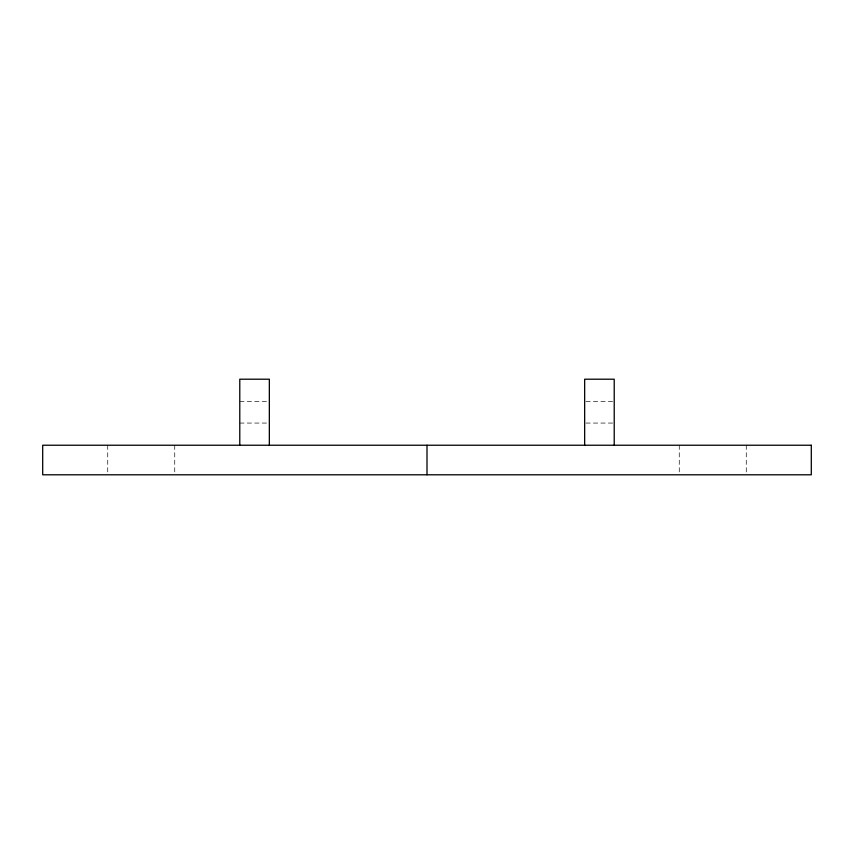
<?xml version="1.0" encoding="UTF-8"?>
<svg xmlns="http://www.w3.org/2000/svg" width="854" height="854" viewBox="0 0 854 854"><rect width="100%" height="100%" fill="white"/><g stroke="black" fill="none" stroke-linecap="round" stroke-linejoin="round"><path stroke-width="0.64" stroke-dasharray="4.27 3.2" d="M239.782 401.38L268.049 401.38M585.951 401.38L614.218 401.38M239.782 423.061L268.049 423.061M585.951 423.061L614.218 423.061M746.268 445.233L746.268 473.511M679.261 445.233L679.261 473.511M174.739 445.233L174.739 473.511M107.732 445.233L107.732 473.511"/><path stroke-width="1.28" d="M614.218 445.233L614.218 379.208L584.659 379.208L584.659 445.233M427 445.233L427 474.792M269.341 445.233L269.341 379.208L239.782 379.208L239.782 445.233M811.3 445.233L42.7 445.233L42.7 474.792L811.3 474.792L811.3 445.233"/></g></svg>
